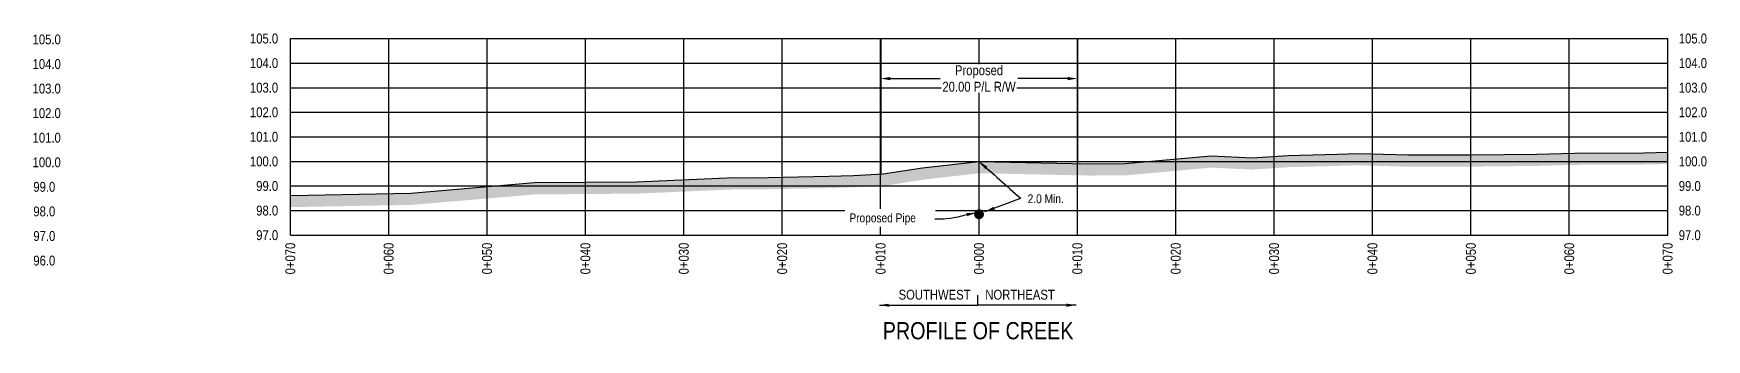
# Model space of a CAD drawing. Extents: x 481557 to 490744, y 6043801 to 6052728.
# Drawn here: x 489043 to 490744, y 6047058 to 6047369 of the extents above; entities that cross this region are included whole.
import ezdxf
from ezdxf.enums import TextEntityAlignment as Align

# ---------------------------------------------------------------- set-up
doc = ezdxf.new("R2010")
doc.units = 0
doc.header["$LTSCALE"] = 5
doc.header["$PDSIZE"] = 5
doc.linetypes.add('foc-TOPO', pattern=[1, 0.2, -0.8])
doc.layers.get('Defpoints').update_dxf_attribs({"color": 9})
for name, color, linetype in [('CG-NOTES', 7, 'Continuous'), ('L-DETAIL-T', 3, 'Continuous'), ('L-MON', 1, 'Continuous'), ('P-CROSSINGS-GRID', 8, 'Continuous'), ('P-CROSSINGS-GROUND', 48, 'foc-TOPO'), ('P-CROSSINGS-LINE', 3, 'Continuous'), ('S-T7', 7, 'Continuous')]:
    doc.layers.add(name, color=color, linetype=linetype)
doc.styles.add('140', font='ARIALN.TTF', dxfattribs={"height": 15})
doc.styles.add('80', font='ARIALN.TTF', dxfattribs={"height": 10})
doc.styles.add('80CG', font='ARIALN.TTF', dxfattribs={"height": 10})
doc.styles.add('80L', font='ARIALN.TTF', dxfattribs={"height": 10})
doc.dimstyles.new('Compass 5 000', dxfattribs={"dimscale": 5, "dimtxt": 9, "dimasz": 2, "dimexe": 0.2, "dimexo": 0.0625, "dimgap": 0.5, "dimtad": 0, "dimtih": 1, "dimtoh": 1, "dimzin": 0, "dimdsep": 46, "dimtxsty": '80CG', "dimcen": 0.1, "dimse1": 1, "dimse2": 1, "dimclrd": 256, "dimclrt": 256, "dimaunit": 1, "dimadec": 4, "dimazin": 0, "dimtfac": 0.06, "dimtofl": 0, "dimtmove": 0, "dimatfit": 1, "dimfxl": 0.2, "dimtolj": 1, "dimtzin": 0, "dimlwd": -1, "dimarcsym": 0})

# ---------------------------------------------------------------- blocks, each defined once
blk = doc.blocks.new('*D206')
at = {"transparency": 16777216}
for p, q in [((489914.2, 6047323.1), (489964.7, 6047323.1)), ((490094.2, 6047323.1), (490043.7, 6047323.1))]:
    blk.add_line(p, q, dxfattribs=at)
for points in [[(489914.2, 6047324.8), (489914.2, 6047321.4), (489904.2, 6047323.1)], [(490094.2, 6047324.8), (490094.2, 6047321.4), (490104.2, 6047323.1)]]:
    blk.add_solid(points, dxfattribs=at)
at = {"layer": 'Defpoints', "color": 0, "transparency": 16777216}
for p in [(489904.2, 6047321.3), (490104.2, 6047323.1), (490104.2, 6047321.3)]:
    blk.add_point(p, dxfattribs=at)
at = {"transparency": 16777216, "insert": (490004.2, 6047323.1), "char_height": 10, "attachment_point": 5, "style": '80CG', "bg_fill": 3, "box_fill_scale": 1.1, "bg_fill_color": 256, "bg_fill_true_color": 13158600, "bg_fill_transparency": 0}
blk.add_mtext('\\A1;Proposed\\P20.00 P/L R/W', dxfattribs=at)
blk = doc.blocks.new('PLIA')
at = {"color": 255, "const_width": 1}
blk.add_lwpolyline([(-0.5, 0, 1), (0.5, 0, 1)], format="xyb", close=True, dxfattribs=at)
blk = doc.blocks.new('PLIAA')
blk.add_blockref('PLIA', (0, 0))
blk = doc.blocks.new('PLIB')
at = {"color": 1}
blk.add_circle((0, 0), 0.8, dxfattribs=at)
blk = doc.blocks.new('PLIBB')
blk.add_blockref('PLIB', (0, 0))
blk = doc.blocks.new('PLICC')
for name in ['PLIAA', 'PLIBB']:
    blk.add_blockref(name, (0, 0))
blk = doc.blocks.new('PLI')
blk.add_blockref('PLICC', (0, 0))

msp = doc.modelspace()

# ---------------------------------------------------------------- hatches: boundary and pattern name
at = {"layer": 'P-CROSSINGS-GROUND'}
h = msp.add_hatch(dxfattribs=at)
h.set_pattern_fill('EARTH', color=256, scale=2.5, angle=45)
h.set_pattern_definition([(45, (-16226.293, 13412.78), (2e-15, 22.450640303), [15.875, -15.875]), (45, (-16230.502, 13416.99), (2e-15, 22.450640303), [15.875, -15.875]), (45, (-16234.712, 13421.2), (2e-15, 22.450640303), [15.875, -15.875]), (135, (-16234.712, 13424.006), (-22.450640303, 2e-15), [15.875, -15.875]), (135, (-16230.502, 13428.216), (-22.450640303, 2e-15), [15.875, -15.875]), (135, (-16226.293, 13432.425), (-22.450640303, 2e-15), [15.875, -15.875])])
h.paths.add_polyline_path([(489304.182, 6047204.356), (489426.78, 6047206.611), (489552.414, 6047217.271), (489656.385, 6047218.091), (489755.331, 6047222.431), (489774.577, 6047222.311), (489851.651, 6047223.691), (489876.505, 6047224.591), (489906.815, 6047226.091), (489946.873, 6047232.331), (490004.182, 6047238.851), (490114.833, 6047236.491), (490152.626, 6047236.651), (490239.993, 6047244.531), (490281.775, 6047242.591), (490318.373, 6047244.971), (490368.666, 6047246.291), (490389.662, 6047246.911), (490440.276, 6047245.491), (490477.849, 6047245.511), (490504.373, 6047245.551), (490571.158, 6047246.251), (490609.72, 6047247.351), (490680.011, 6047247.691), (490704.182, 6047248.226), (490704.182, 6047236.229), (490680.173, 6047235.698), (490609.92, 6047235.358), (490571.391, 6047234.259), (490504.445, 6047233.558), (490477.856, 6047233.518), (490440.111, 6047233.497), (490389.671, 6047234.913), (490369, 6047234.302), (490318.919, 6047232.988), (490281.886, 6047230.579), (490240.255, 6047232.512), (490153.191, 6047224.66), (490114.731, 6047224.497), (490004.735, 6047226.843), (489948.475, 6047220.442), (489908.038, 6047214.143), (489877.019, 6047212.608), (489851.975, 6047211.701), (489774.647, 6047210.317), (489755.557, 6047210.436), (489656.695, 6047206.1), (489552.97, 6047205.282), (489427.398, 6047194.627), (489304.182, 6047192.365)])

# ---------------------------------------------------------------- linework, layer by layer
at = {"layer": 'CG-NOTES'}
msp.add_line((490002.965, 6047092.659), (490002.965, 6047102.659), dxfattribs=at)
at = {"layer": 'P-CROSSINGS-GRID'}
for p, q in [((489304.182, 6047363.851), (490704.182, 6047363.851)), ((489304.182, 6047163.851), (489304.182, 6047363.851)), ((489404.182, 6047163.851), (489404.182, 6047363.851)), ((489504.182, 6047163.851), (489504.182, 6047363.851)), ((489604.182, 6047163.851), (489604.182, 6047363.851)), ((489704.182, 6047163.851), (489704.182, 6047363.851)), ((489804.182, 6047163.851), (489804.182, 6047363.851)), ((489904.182, 6047163.851), (489904.182, 6047363.851)), ((490004.182, 6047163.851), (490004.182, 6047363.851)), ((490104.182, 6047163.851), (490104.182, 6047363.851)), ((490204.182, 6047163.851), (490204.182, 6047363.851)), ((490304.182, 6047163.851), (490304.182, 6047363.851)), ((490404.182, 6047163.851), (490404.182, 6047363.851)), ((490504.182, 6047163.851), (490504.182, 6047363.851)), ((490604.182, 6047163.851), (490604.182, 6047363.851)), ((490704.182, 6047163.851), (490704.182, 6047363.851)), ((489304.182, 6047338.851), (490704.182, 6047338.851)), ((489304.182, 6047313.851), (490704.182, 6047313.851)), ((489304.182, 6047288.851), (490704.182, 6047288.851)), ((489304.182, 6047263.851), (490704.182, 6047263.851)), ((489304.182, 6047238.851), (490704.182, 6047238.851)), ((489304.182, 6047213.851), (490704.182, 6047213.851)), ((489304.182, 6047188.851), (490704.182, 6047188.851)), ((489304.182, 6047163.851), (490704.182, 6047163.851))]:
    msp.add_line(p, q, dxfattribs=at)
at = {"layer": 'P-CROSSINGS-LINE', "color": 3, "flags": 128}
msp.add_lwpolyline([(489304.182, 6047204.356), (489426.78, 6047206.611), (489552.414, 6047217.271), (489656.385, 6047218.091), (489755.331, 6047222.431), (489774.577, 6047222.311), (489851.651, 6047223.691), (489876.505, 6047224.591), (489906.815, 6047226.091), (489946.873, 6047232.331), (490004.182, 6047238.851), (490114.833, 6047236.491), (490152.626, 6047236.651), (490239.993, 6047244.531), (490281.775, 6047242.591), (490318.373, 6047244.971), (490368.666, 6047246.291), (490389.662, 6047246.911), (490440.276, 6047245.491), (490477.849, 6047245.511), (490504.373, 6047245.551), (490571.158, 6047246.251), (490609.72, 6047247.351), (490680.011, 6047247.691), (490704.182, 6047248.226)], dxfattribs=at)

# ---------------------------------------------------------------- block references
at = {"layer": 'L-MON', "xscale": 5.000000000000005, "yscale": 5.000000000000005, "zscale": 5.000000000000005}
msp.add_blockref('PLI', (490004.182, 6047185.114), dxfattribs=at)

# ---------------------------------------------------------------- texts
at = {"style": '80'}
for s, p in [('0+070', (489304.095, 6047156.183)), ('0+060', (489404.095, 6047156.183)), ('0+050', (489504.095, 6047156.183)), ('0+040', (489604.095, 6047156.183)), ('0+030', (489704.095, 6047156.183)), ('0+020', (489804.095, 6047156.183)), ('0+010', (489904.095, 6047156.183)), ('0+000', (490004.095, 6047156.183)), ('0+010', (490104.095, 6047156.183)), ('0+020', (490204.095, 6047156.183)), ('0+030', (490304.095, 6047156.183)), ('0+040', (490404.095, 6047156.183)), ('0+050', (490504.095, 6047156.183)), ('0+060', (490604.095, 6047156.183)), ('0+070', (490704.095, 6047156.183))]:
    msp.add_text(s, height=10, rotation=90, dxfattribs=at).set_placement(p, align=Align.MIDDLE_RIGHT)
at = {"insert": (490053.645, 6047205.399), "char_height": 9, "attachment_point": 1, "style": '80L'}
msp.add_mtext_dynamic_manual_height_columns('2.0 Min.', width=45.33471, gutter_width=45.024, heights=[0], dxfattribs=at)
at = {"layer": 'L-DETAIL-T', "insert": (490003.245, 6047075.432), "char_height": 17.5, "width": 193.97616, "attachment_point": 2, "rotation": 0, "style": '140'}
msp.add_mtext('PROFILE OF CREEK', dxfattribs=at)
at = {"layer": 'S-T7', "style": '80'}
for s, height, p in [('105.0', 9.9947, (489070.843, 6047362.908)), ('105.0', 10, (489291.779, 6047363.851)), ('104.0', 9.9947, (489070.843, 6047337.921)), ('104.0', 10, (489291.779, 6047338.851)), ('103.0', 9.9947, (489070.843, 6047312.935)), ('103.0', 10, (489291.779, 6047313.851)), ('102.0', 9.9947, (489070.843, 6047287.948)), ('102.0', 10, (489291.779, 6047288.851)), ('101.0', 9.9947, (489070.843, 6047262.961)), ('101.0', 10, (489291.779, 6047263.851)), ('100.0', 10, (489291.779, 6047238.851)), ('100.0', 9.9947, (489070.843, 6047237.974)), ('99.0', 9.9947, (489065.245, 6047212.988)), ('99.0', 10, (489291.779, 6047213.851)), ('98.0', 9.9947, (489065.245, 6047188.001)), ('98.0', 10, (489291.779, 6047188.851)), ('97.0', 9.9947, (489065.245, 6047163.014)), ('97.0', 10, (489291.779, 6047163.851)), ('96.0', 9.9947, (489065.245, 6047138.027))]:
    msp.add_text(s, height=height, dxfattribs=at).set_placement(p, align=Align.MIDDLE_RIGHT)
for s, p in [('105.0', (490715.451, 6047363.851)), ('104.0', (490715.451, 6047338.851)), ('103.0', (490715.451, 6047313.851)), ('102.0', (490715.451, 6047288.851)), ('101.0', (490715.451, 6047263.851)), ('100.0', (490715.451, 6047238.851)), ('99.0', (490715.451, 6047213.851)), ('98.0', (490715.451, 6047188.851)), ('97.0', (490715.451, 6047163.851))]:
    msp.add_text(s, height=10, dxfattribs=at).set_placement(p, align=Align.MIDDLE_LEFT)

# ---------------------------------------------------------------- leaders
at = {"path_type": 1}
for points in [[(490004.182, 6047238.851), (490046.592, 6047201.332)], [(490010.245, 6047187.779), (490046.592, 6047201.332)]]:
    msp.add_leader(points, dimstyle='Compass 5 000', override={"dimgap": 0.5, "dimtad": 0}, dxfattribs=at)
at = {"layer": 'CG-NOTES', "path_type": 1}
for points in [[(489902.965, 6047092.659), (490002.965, 6047092.659)], [(490102.965, 6047092.659), (490002.965, 6047092.659)]]:
    msp.add_leader(points, dimstyle='Compass 5 000', override={"dimgap": 0.5, "dimtad": 0}, dxfattribs=at)

# ---------------------------------------------------------------- next in the draw order: texts
at = {"insert": (489872.435, 6047185.912), "char_height": 9, "attachment_point": 1, "style": '80L', "bg_fill": 3, "box_fill_scale": 1.5, "bg_fill_color": 256, "bg_fill_transparency": 0}
msp.add_mtext_dynamic_manual_height_columns('Proposed Pipe', width=82.82404, gutter_width=45.024, heights=[0], dxfattribs=at)
at = {"color": 3, "insert": (489995.597, 6047108.339), "char_height": 10, "width": 78.43132, "attachment_point": 3, "style": '80', "bg_fill": 2}
msp.add_mtext('SOUTHWEST', dxfattribs=at)

# ---------------------------------------------------------------- next in the draw order: dimensions: what is measured, and where the dimension line sits
dim = msp.add_aligned_dim(p1=(489904.235, 6047321.309), p2=(490104.182, 6047321.309), distance=1.784, text='Proposed\\P20.00 P/L R/W', dimstyle='Compass 5 000', override={"dimtfill": 1})
dim.commit()
dim.dimension.update_dxf_attribs({"geometry": '*D206', "text_midpoint": (490004.209, 6047323.093)})

# ---------------------------------------------------------------- next in the draw order: linework, layer by layer
for p, q in [((489904.235, 6047363.851), (489904.235, 6047225.963)), ((490104.129, 6047363.851), (490104.182, 6047236.718))]:
    msp.add_line(p, q)

# ---------------------------------------------------------------- next in the draw order: texts
at = {"color": 3, "insert": (490010.555, 6047108.339), "char_height": 10, "width": 71.79644, "attachment_point": 1, "style": '80', "bg_fill": 2}
msp.add_mtext('NORTHEAST', dxfattribs=at)

# ---------------------------------------------------------------- next in the draw order: leaders
at = {"path_type": 1}
msp.add_leader([(490001.452, 6047186.69), (489971.082, 6047180.471), (489959.392, 6047180.018)], dimstyle='Compass 5 000', override={"dimgap": 0.5, "dimtad": 0}, dxfattribs=at)

doc.saveas('drawing.dxf')
